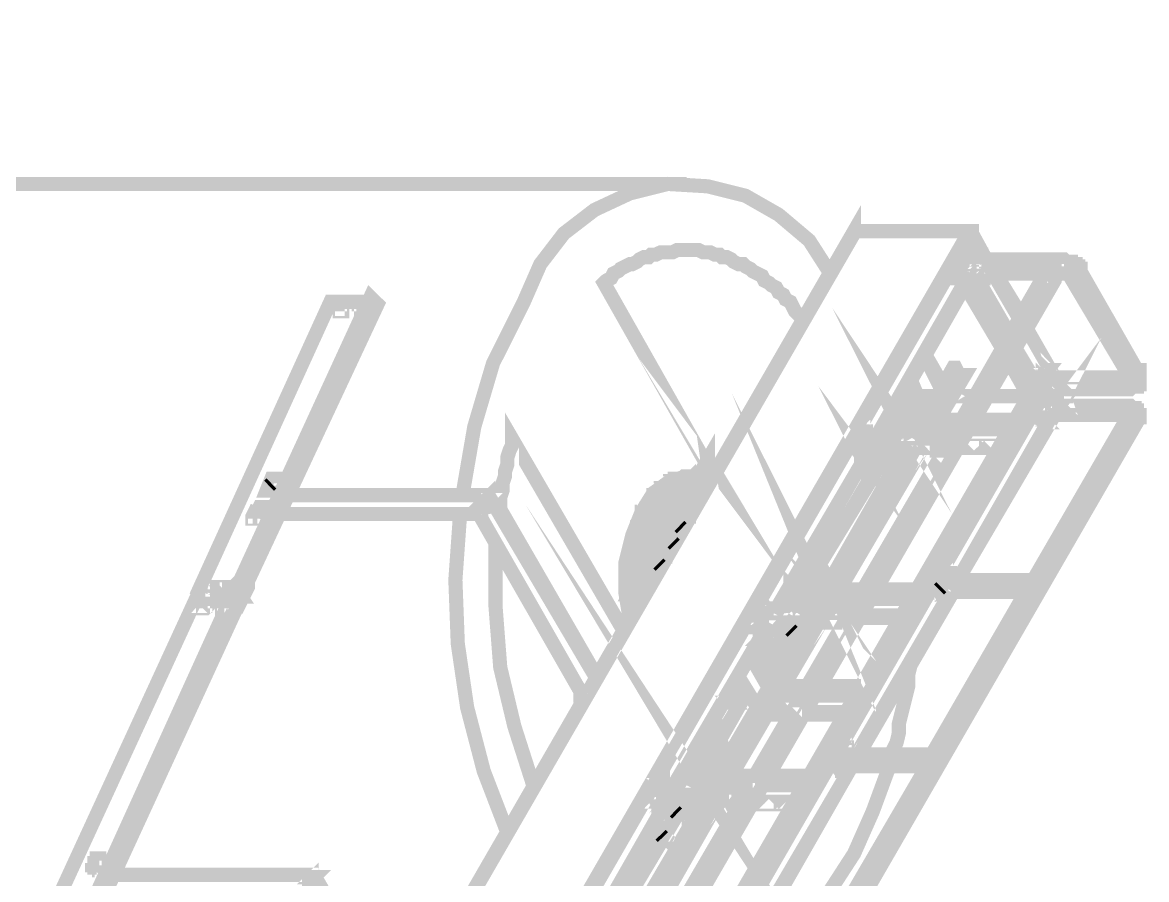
# Model space of a CAD drawing. Extents: x 0.1 to 11.6, y 0.3 to 16.2.
# Drawn here: x 5.367 to 6.162, y 5.617 to 6.222 of the extents above; entities that cross this region are included whole.
import ezdxf

# ---------------------------------------------------------------- set-up
doc = ezdxf.new("R2010")
doc.units = 0
doc.header["$MEASUREMENT"] = 0

msp = doc.modelspace()

# ---------------------------------------------------------------- linework, layer by layer
at = {"color": 0, "const_width": 0.01}
for points in [[(5.98665, 5.92833), (5.98665, 5.93164), (5.99001, 5.93832), (5.99501, 5.92833), (5.98335, 5.94997)], [(5.83664, 6.10835), (5.31668, 6.10835)], [(5.93832, 6.04497), (5.92333, 6.06836), (5.90169, 6.08664), (5.87831, 6.09999), (5.85167, 6.10667), (5.82335, 6.10835), (5.79665, 6.10167), (5.77165, 6.09), (5.75, 6.07335), (5.73335, 6.05165), (5.72168, 6.02501), (5.69997, 5.98167), (5.68668, 5.93668), (5.67833, 5.88835)], [(5.10167, 4.42503), (5.10167, 4.42665), (5.10167, 4.42503), (5.09332, 4.42503), (5.095, 4.42503), (5.10167, 4.42503), (5.10335, 4.42503), (5.10335, 4.42665), (5.095, 4.43832), (5.09332, 4.43832), (5.09332, 4.44), (5.01167, 4.44), (5.95503, 6.07497), (5.95503, 6.07335), (5.01167, 4.44)], [(5.95503, 6.07497), (6.03668, 6.07497), (6.03836, 6.07497), (6.03836, 6.07335), (6.04833, 6.05501)], [(6.03668, 6.07497), (6.03836, 6.07497)], [(6.04833, 6.05501), (6.03836, 6.07335)], [(5.91835, 6.01335), (5.91499, 6.01665), (5.91336, 6.01833), (5.91168, 6.02165), (5.91, 6.02501), (5.90668, 6.02669), (5.905, 6.03), (5.90169, 6.03168), (5.90001, 6.035), (5.89665, 6.03668), (5.89501, 6.03836), (5.89165, 6.03999), (5.88997, 6.04335), (5.88667, 6.04497), (5.88336, 6.04665), (5.88167, 6.04833), (5.87831, 6.05003), (5.87668, 6.05165), (5.87332, 6.05165), (5.87001, 6.05333), (5.86833, 6.05501), (5.86501, 6.05664), (5.86165, 6.05664), (5.86003, 6.05832), (5.85667, 6.05832), (5.85335, 6.06), (5.85167, 6.06), (5.84831, 6.06), (5.845, 6.06168), (5.84332, 6.06168), (5.84, 6.06168), (5.83832, 6.06168), (5.83501, 6.06168), (5.83165, 6.06168), (5.83003, 6.06168), (5.82667, 6.06), (5.82335, 6.06), (5.81999, 6.06), (5.81836, 6.06), (5.815, 6.05832), (5.81168, 6.05832), (5.81, 6.05664), (5.80664, 6.05664), (5.80333, 6.05501), (5.80165, 6.05333), (5.79833, 6.05165), (5.79665, 6.05165), (5.79335, 6.05003), (5.78999, 6.04833), (5.78836, 6.04665), (5.785, 6.04497), (5.78331, 6.04167), (5.78, 6.03999), (5.77832, 6.03836), (5.84999, 5.91168)], [(6.03331, 6.05832), (6.03168, 6.05664), (6.03331, 6.05664), (6.02832, 6.04833)], [(6.02669, 6.04833), (6.03168, 6.05664)], [(6.03668, 6.05165), (6.035, 6.05664), (6.035, 6.05832), (6.03331, 6.05832), (6.03331, 6.05664)], [(6.03836, 6.05333), (6.04167, 6.06)], [(6.03999, 6.05333), (6.04335, 6.06), (6.04497, 6.06), (6.04665, 6.05501)], [(6.04335, 6.05664), (6.04335, 6.05832)], [(6.04335, 6.05832), (6.04497, 6.05832)], [(6.04497, 6.05832), (6.04335, 6.05832)], [(6.04497, 6.05664), (6.04335, 6.05664)], [(5.17503, 4.44499), (6.09668, 6.03999), (6.09668, 6.04167), (6.09831, 6.04335), (6.09831, 6.04497), (6.09831, 6.04665), (6.09668, 6.04833), (6.09668, 6.05003), (6.095, 6.05003), (6.095, 6.05165), (6.09332, 6.05165), (6.09169, 6.05165), (6.09, 6.05165), (6.03331, 6.05165), (6.03168, 6.05165), (6.03168, 6.05003), (6.03168, 6.04833), (6.03168, 6.04665), (6.03168, 6.04497), (6.03331, 6.04497), (6.09, 6.04497)], [(6.03, 6.04833), (6.02832, 6.04665), (6.03, 6.04665)], [(6.03331, 6.04167), (6.03331, 6.04335), (6.03168, 6.04167), (6.03331, 6.04167), (6.03168, 6.04167), (6.03168, 6.04335)], [(6.02832, 6.04665), (6.02832, 6.04833), (6.03, 6.04833), (6.03, 6.05003), (6.03, 6.04833), (6.03, 6.04665), (6.02832, 6.04665), (6.02832, 6.04833)], [(6.03, 6.04833), (6.03168, 6.04833)], [(6.035, 6.05501), (6.03331, 6.05501)], [(6.03331, 6.05333), (6.035, 6.05333)], [(6.03836, 6.05165), (6.03836, 6.05333), (6.03999, 6.05333), (6.03999, 6.05165)], [(6.04167, 6.05165), (6.04167, 6.05333), (6.03999, 6.05333), (6.03999, 6.05165), (6.03999, 6.05333), (6.04167, 6.05333)], [(6.15001, 5.97168), (6.14833, 5.97168), (6.09169, 5.97168), (6.09169, 5.97), (6.09, 5.97), (6.09, 5.96832), (6.09, 5.96669), (6.09, 5.965), (6.09169, 5.965), (6.09169, 5.96332), (6.14833, 5.96332), (6.15001, 5.96332), (6.15169, 5.965), (6.15332, 5.965), (6.155, 5.965), (6.155, 5.96669), (6.15668, 5.96669), (6.15668, 5.96832), (6.15668, 5.97), (6.15668, 5.97168), (6.15668, 5.97331), (6.15668, 5.97499), (6.155, 5.97667), (6.11501, 6.04665), (6.11501, 6.04833), (6.11333, 6.04833), (6.11333, 6.05003), (6.11165, 6.05003), (6.11165, 6.05165), (6.11003, 6.05165), (6.10835, 6.05165), (6.10835, 6.05333), (6.10667, 6.05333), (6.10499, 6.05333), (6.10335, 6.05501), (6.10167, 6.05501), (6.04497, 6.05501), (6.04335, 6.05501), (6.04335, 6.05333), (6.04335, 6.05165)], [(6.03668, 6.04497), (5.97, 5.92833)], [(5.97168, 5.92833), (6.03836, 6.04497)], [(6.09, 6.04497), (6.02333, 5.92833)], [(6.03, 6.03999), (6.02669, 6.04665)], [(6.02832, 6.04665), (6.03168, 6.03999), (6.03331, 6.03999), (6.035, 6.04497)], [(6.03168, 6.04167), (6.03168, 6.04335)], [(6.03331, 6.04167), (6.03168, 6.04167)], [(6.06332, 5.99832), (6.03668, 6.04335)], [(6.03836, 6.04497), (6.03999, 6.04497)], [(6.065, 6.00168), (6.03999, 6.04497)], [(6.04167, 6.04497), (6.04335, 6.04167)], [(6.04335, 6.04497), (6.04497, 6.04167), (6.04665, 6.04167), (6.04665, 6.04497)], [(6.04665, 6.04497), (6.04665, 6.04335), (6.04497, 6.04335), (6.04497, 6.04497)], [(6.04665, 6.04497), (6.04497, 6.04497), (6.04497, 6.04335)], [(6.04497, 6.04335), (6.04497, 6.04497)], [(6.07167, 6.01335), (6.05333, 6.04497)], [(6.07335, 6.01497), (6.05501, 6.04497)], [(6.09831, 6.04665), (6.10167, 6.04665), (6.10335, 6.04665), (6.10499, 6.04665), (6.10499, 6.04497), (6.10667, 6.04497), (6.10835, 6.04335), (6.10835, 6.04167), (6.15001, 5.97168)], [(5.51833, 5.82167), (5.61333, 6.02832), (5.61833, 6.02333), (5.52165, 5.81668)], [(6.06, 5.99164), (6.03331, 6.03668)], [(5.49001, 5.81668), (5.58501, 6.02501), (5.61165, 6.02501)], [(5.61333, 6.02832), (5.51833, 5.82167)], [(5.59169, 6.01833), (5.59169, 6.02001), (5.59332, 6.02001)], [(5.59332, 6.02001), (5.595, 6.02001)], [(5.60499, 6.01833), (5.60499, 6.02001), (5.60667, 6.02001)], [(5.98665, 5.935), (5.98503, 5.94168), (5.98167, 5.94835), (5.98833, 5.93832), (5.99001, 5.93832)], [(6.08832, 5.96001), (6.06836, 5.99333)], [(6.06332, 5.98503), (6.07835, 5.95833), (6.04833, 5.95833), (6.07835, 5.95833), (6.08664, 5.95833), (5.15169, 4.34), (5.14333, 4.34), (6.07835, 5.95833)], [(6.01833, 5.965), (6.00499, 5.98833)], [(6.01665, 5.96332), (6.00499, 5.98665)], [(6.08832, 5.95833), (6.09169, 5.95833), (6.08832, 5.95833), (6.08832, 5.96001), (6.08664, 5.95833), (6.06836, 5.99001)], [(5.80333, 5.81168), (5.79833, 5.81836), (5.80664, 5.81836), (5.79833, 5.81836), (5.85167, 5.91168), (5.85167, 5.91336), (5.79665, 5.81836), (5.79833, 5.81836), (5.79665, 5.81836), (5.85167, 5.91336), (5.85167, 5.91168), (5.85335, 5.90001), (5.85167, 5.91168), (5.85667, 5.905), (5.85167, 5.91336)], [(6.00331, 5.92833), (6.02832, 5.97331), (6.02832, 5.97499), (6.02669, 5.97835), (6.02501, 5.97835), (5.99669, 5.92833), (6.02501, 5.97835)], [(5.99832, 5.92833), (6.02669, 5.97835)], [(6.02501, 5.97835), (6.02669, 5.97835)], [(6.09169, 5.97667), (6.09, 5.97667), (6.09169, 5.97667), (6.08664, 5.97)], [(6.08664, 5.97), (6.09, 5.97667)], [(6.095, 5.97168), (6.09169, 5.97667)], [(6.00667, 5.94667), (5.99333, 5.97)], [(6, 5.95833), (6.01497, 5.95833), (6, 5.95833), (5.99501, 5.97)], [(6.00168, 5.92833), (6.02832, 5.97499)], [(6.00667, 5.92833), (6.03331, 5.97331), (6.02832, 5.97331)], [(6.00667, 5.92833), (6.03331, 5.97331)], [(6.00667, 5.92833), (6.03331, 5.97331)], [(6.03331, 5.97331), (6.035, 5.97331)], [(6.08664, 5.96832), (6.09332, 5.95833), (6.09668, 5.96332)], [(6.08664, 5.96832), (6.09169, 5.95833)], [(6.08832, 5.96832), (6.08832, 5.97)], [(6.08832, 5.97), (6.09, 5.97)], [(6.09, 5.96832), (6.08832, 5.96832)], [(6.09169, 5.97331), (6.09169, 5.97499)], [(6.09332, 5.97331), (6.09169, 5.97331)], [(5.01335, 4.44), (5.09332, 4.44), (5.095, 4.43832), (5.10167, 4.42665), (5.10167, 4.42503), (5.03999, 4.42503), (5.08832, 4.33832), (5.15169, 4.33832), (5.15332, 4.33832), (5.16, 4.32497), (5.15831, 4.32497), (5.07835, 4.32497), (5.08003, 4.32335), (5.16, 4.32335), (5.16, 4.32497), (5.16168, 4.32497), (5.16, 4.32497), (5.15332, 4.33832), (6.08832, 5.95833), (6.08832, 5.96001), (6.08832, 5.95833)], [(5.95503, 5.92333), (5.96001, 5.91667), (5.95665, 5.92333)], [(6.00331, 5.94), (5.99001, 5.96164)], [(6.00331, 5.94), (5.99001, 5.96164)], [(6.09332, 5.96164), (6.09169, 5.96332), (6.09332, 5.96332)], [(6.09332, 5.96164), (6.09332, 5.96001)], [(5.92503, 5.83501), (5.92165, 5.84332), (5.93332, 5.81999)], [(5.99832, 5.93164), (5.98503, 5.95335)], [(6.08501, 5.94667), (6.09, 5.95665)], [(6.095, 5.95167), (6.09332, 5.95665), (6.09169, 5.95665), (6.08664, 5.94667), (6.08664, 5.94499), (6.09, 5.94), (6.09, 5.93832), (6.09, 5.94), (6.09169, 5.94), (6.09332, 5.94499)], [(6.09169, 5.95335), (6.09169, 5.95503)], [(6.09169, 5.95335), (6.09169, 5.95503)], [(6.09169, 5.95335), (6.09332, 5.95335)], [(5.23335, 4.34332), (6.155, 5.94), (6.155, 5.94168), (6.155, 5.94336), (6.15668, 5.94336), (6.15668, 5.94499), (6.155, 5.94499), (6.155, 5.94667), (6.155, 5.94835), (6.15332, 5.94835), (6.15332, 5.94997), (6.15169, 5.94997), (6.15001, 5.95167), (6.14833, 5.95167), (6.09169, 5.95167), (6.08832, 5.94997), (6.08832, 5.94667), (6.09169, 5.94499), (6.14833, 5.94499), (6.14833, 5.94336), (6.14833, 5.94499), (6.15001, 5.94499), (6.15169, 5.94499), (6.15169, 5.94336), (6.15332, 5.94336), (6.15332, 5.94168), (6.155, 5.94168), (6.155, 5.94), (6.155, 5.94168), (6.15332, 5.94168), (6.15332, 5.94336), (6.15169, 5.94336), (6.15169, 5.94499), (6.15001, 5.94499), (6.14833, 5.94499), (6.14833, 5.94336), (6.08165, 5.82835), (6.02001, 5.82835), (6.01833, 5.82835), (6.01833, 5.82667), (6.01833, 5.82497), (6.01833, 5.82335), (6.01833, 5.82167), (6.01833, 5.81999), (6.02001, 5.81999), (6.07667, 5.81999)], [(5.99669, 5.93001), (5.98335, 5.95167)], [(6.02832, 5.82835), (6.09668, 5.94499)], [(6.02832, 5.82835), (6.095, 5.94499)], [(6.08664, 5.94499), (6.08501, 5.94499), (6.08501, 5.94667), (6.08664, 5.94667)], [(6.08832, 5.94), (6.08501, 5.94499)], [(6.08832, 5.94667), (6.08664, 5.94667), (6.08664, 5.94835)], [(6.08664, 5.94667), (6.08664, 5.94499), (6.08832, 5.94499)], [(5.70503, 5.87668), (5.70503, 5.87831), (5.70503, 5.88336), (5.70503, 5.88667), (5.70665, 5.89165), (5.70665, 5.89665), (5.70833, 5.90169), (5.70833, 5.905), (5.71001, 5.91), (5.71001, 5.91499), (5.71164, 5.91997), (5.71332, 5.92333), (5.71332, 5.92833), (5.79167, 5.79335)], [(5.98167, 5.92833), (5.98833, 5.93832)], [(5.98335, 5.92833), (5.98833, 5.93832)], [(5.98503, 5.93164), (5.98833, 5.93832)], [(6.02832, 5.93668), (6.01167, 5.93668)], [(6.03, 5.94168), (6.01497, 5.94168)], [(6.06668, 5.93668), (6.065, 5.93668), (6.03668, 5.93668)], [(6.065, 5.93668), (6.06836, 5.94168), (6.03999, 5.94168)], [(6.06836, 5.94168), (6.06999, 5.94168)], [(6.09, 5.94), (6.08832, 5.94), (6.09, 5.93832)], [(6.09169, 5.94168), (6.09, 5.94168), (6.09, 5.94336)], [(6.09, 5.94168), (6.09169, 5.94168)], [(6.09, 5.94168), (6.09169, 5.94168)], [(6.09, 5.94), (6.09169, 5.94)], [(6.01833, 5.92165), (5.96164, 5.92165), (5.96001, 5.92165), (5.96001, 5.92333), (5.96001, 5.92503), (5.96001, 5.92665), (5.96001, 5.92833), (5.96164, 5.92833), (6.02333, 5.92833), (6.02333, 5.92665), (6.02165, 5.92665), (6.02165, 5.92503), (5.95167, 5.80501), (5.88997, 5.80501), (5.88835, 5.80501), (5.88835, 5.80333), (5.88835, 5.80165), (5.88835, 5.80003), (5.88835, 5.79833), (5.88997, 5.79833), (5.94667, 5.79833)], [(5.96332, 5.93332), (5.96164, 5.93332), (5.95665, 5.92503), (5.95503, 5.92503), (5.96164, 5.93332)], [(5.96669, 5.92833), (5.96332, 5.93332), (5.96164, 5.93332)], [(5.96164, 5.93001), (5.96164, 5.93164)], [(5.96332, 5.93164), (5.96164, 5.93164)], [(5.96164, 5.93164), (5.96164, 5.93001)], [(5.96164, 5.93001), (5.96332, 5.93001)], [(5.98503, 5.92833), (5.98503, 5.93164), (5.98665, 5.93164)], [(6.00999, 5.92833), (6.00836, 5.93164)], [(6.00999, 5.92833), (6.00836, 5.93164)], [(6.00836, 5.92833), (6.00836, 5.93001)], [(6.02669, 5.935), (6.00999, 5.935)], [(6.065, 5.935), (6.035, 5.935)], [(5.96669, 5.92165), (5.89833, 5.80501)], [(5.90001, 5.80501), (5.96669, 5.92165)], [(5.99333, 5.92165), (5.92503, 5.80501), (5.99164, 5.92165)], [(5.92665, 5.80501), (5.99333, 5.92165)], [(5.93001, 5.80501), (5.99669, 5.92165)], [(5.93164, 5.80501), (5.99832, 5.92165)], [(5.935, 5.80501), (6.00168, 5.92165)], [(5.95665, 5.92503), (5.95665, 5.92333), (5.95503, 5.92333), (5.95503, 5.92503)], [(5.95833, 5.92333), (5.95665, 5.92333), (5.95665, 5.92503), (5.95833, 5.92503), (5.95833, 5.92333), (5.95665, 5.92333), (5.95665, 5.92503)], [(5.95833, 5.92333), (5.95665, 5.92333)], [(5.95833, 5.92333), (5.95833, 5.92503)], [(5.96001, 5.91835), (5.96164, 5.91997), (5.96164, 5.91835), (5.96164, 5.91997)], [(5.965, 5.92165), (5.96164, 5.91667), (5.96001, 5.91667), (5.96164, 5.91667)], [(6.01497, 5.92165), (6.01497, 5.91997)], [(6.05832, 5.92333), (6.05501, 5.92333), (6.05501, 5.92165), (6.05165, 5.92165), (6.05003, 5.92333), (6.04335, 5.92333), (6.04335, 5.92165), (6.03999, 5.92165), (6.03836, 5.92333), (6.03, 5.92333), (6.03168, 5.92165), (6.02832, 5.92165)], [(6.03168, 5.92165), (6.03168, 5.92333)], [(6.04335, 5.92165), (6.04497, 5.92165), (6.04335, 5.92333)], [(6.05501, 5.92165), (6.05664, 5.92165), (6.05501, 5.92333)], [(5.85167, 5.91336), (5.85335, 5.91336)], [(5.85167, 5.91336), (5.85335, 5.91336)], [(5.93001, 5.83832), (5.97667, 5.91499)], [(5.93001, 5.83832), (5.97499, 5.91499)], [(5.96001, 5.91835), (5.96001, 5.91667), (5.96164, 5.91667), (5.96164, 5.91835)], [(5.96001, 5.91667), (5.96164, 5.91667)], [(5.965, 5.89833), (5.965, 5.90001), (5.96332, 5.905), (5.96332, 5.91), (5.96164, 5.91336)], [(5.99001, 5.91667), (5.96332, 5.91667)], [(5.99001, 5.91499), (5.96332, 5.91499)], [(5.98503, 5.91499), (5.98503, 5.91), (5.98665, 5.91)], [(5.98665, 5.91168), (5.98665, 5.91499)], [(5.98503, 5.91), (5.98665, 5.91)], [(5.53999, 5.89165), (5.54335, 5.90001), (5.54497, 5.90001)], [(5.54167, 5.89665), (5.54335, 5.89665)], [(5.54335, 5.89665), (5.54167, 5.89501)], [(5.54335, 5.90001), (5.54497, 5.90001)], [(5.54497, 5.89833), (5.54335, 5.89833)], [(5.54335, 5.89665), (5.54497, 5.89665)], [(5.83664, 5.90169), (5.82497, 5.89833), (5.81332, 5.88997), (5.80501, 5.87668), (5.79833, 5.86003), (5.79335, 5.84), (5.79335, 5.81999), (5.79665, 5.80003)], [(5.79665, 5.80165), (5.79665, 5.80333), (5.79665, 5.80501), (5.79665, 5.80664), (5.79665, 5.80832), (5.79665, 5.81), (5.79665, 5.81168), (5.79497, 5.81332), (5.79497, 5.81668), (5.79497, 5.81836), (5.79497, 5.81999), (5.79497, 5.82167), (5.79497, 5.82335), (5.79497, 5.82667), (5.79497, 5.82835), (5.79497, 5.83003), (5.79497, 5.83165), (5.79497, 5.83501), (5.79497, 5.83664), (5.79497, 5.83832), (5.79497, 5.84), (5.79665, 5.84169), (5.79665, 5.845), (5.79665, 5.84668), (5.79665, 5.84831), (5.79665, 5.84999), (5.79665, 5.85167), (5.79833, 5.85335), (5.79833, 5.85667), (5.79833, 5.85835), (5.80003, 5.86003), (5.80003, 5.86165), (5.80003, 5.86333), (5.80165, 5.86501), (5.80165, 5.86664), (5.80165, 5.86833), (5.80333, 5.87001), (5.80333, 5.87169), (5.80501, 5.87332), (5.80501, 5.875), (5.80501, 5.87668), (5.80664, 5.87668), (5.80664, 5.87831), (5.80832, 5.87999), (5.80832, 5.88167), (5.81, 5.88336), (5.81168, 5.88499), (5.81332, 5.88667), (5.81332, 5.88835), (5.815, 5.88835), (5.815, 5.88997), (5.81668, 5.89165), (5.81836, 5.89165), (5.81836, 5.89333), (5.81999, 5.89333), (5.82167, 5.89501), (5.82335, 5.89665), (5.82497, 5.89665), (5.82497, 5.89833), (5.82667, 5.89833), (5.82835, 5.89833), (5.82835, 5.90001), (5.83003, 5.90001), (5.83165, 5.90001), (5.83333, 5.90001), (5.83501, 5.90169), (5.83664, 5.90169), (5.83832, 5.90169), (5.84, 5.90169), (5.84169, 5.90169), (5.84169, 5.90001), (5.84332, 5.90001)], [(5.83832, 5.90169), (5.83664, 5.90169)], [(5.83664, 5.89665), (5.83832, 5.89665)], [(5.85335, 5.90001), (5.845, 5.88667)], [(5.53999, 5.89165), (5.54167, 5.89165)], [(5.54167, 5.89165), (5.53999, 5.89165)], [(5.54335, 5.89501), (5.54167, 5.89501)], [(5.77333, 5.75836), (5.69667, 5.88835), (5.55501, 5.88835)], [(5.83832, 5.89333), (5.82497, 5.88997), (5.815, 5.87999), (5.80664, 5.86501), (5.80165, 5.845), (5.80003, 5.82335)], [(5.84, 5.89333), (5.83003, 5.89165), (5.81999, 5.88499), (5.81168, 5.87332), (5.80501, 5.86003), (5.80165, 5.84332), (5.80165, 5.82497)], [(5.83832, 5.88835), (5.83664, 5.88835), (5.83501, 5.88835), (5.83333, 5.88835), (5.83165, 5.88667), (5.83003, 5.88667), (5.82835, 5.88667), (5.82835, 5.88499), (5.82667, 5.88499), (5.82667, 5.88336), (5.82497, 5.88336), (5.82335, 5.88336), (5.82335, 5.88167), (5.82167, 5.88167), (5.82167, 5.87999), (5.81999, 5.87831), (5.81836, 5.87668), (5.81668, 5.875), (5.81668, 5.87332), (5.815, 5.87332), (5.815, 5.87169), (5.81332, 5.87001), (5.81332, 5.86833), (5.81168, 5.86664), (5.81168, 5.86501), (5.81, 5.86333), (5.81, 5.86165), (5.80832, 5.86003), (5.80832, 5.85835), (5.80832, 5.85667), (5.80664, 5.85499), (5.80664, 5.85335), (5.80664, 5.85167), (5.80664, 5.84999), (5.80501, 5.84831), (5.80501, 5.84668), (5.80501, 5.845), (5.80501, 5.84332), (5.80501, 5.84169), (5.80501, 5.83832), (5.80333, 5.83664), (5.80333, 5.83501), (5.80333, 5.83333), (5.80333, 5.83165), (5.80333, 5.83003)], [(5.83664, 5.88835), (5.82335, 5.87831), (5.81168, 5.86501), (5.80664, 5.84999), (5.80501, 5.83165)], [(5.83003, 5.88835), (5.83003, 5.88997)], [(5.83003, 5.88835), (5.83165, 5.88835)], [(5.84, 5.89333), (5.83832, 5.89333)], [(5.83664, 5.88667), (5.83501, 5.88667), (5.83333, 5.88499), (5.83165, 5.88499), (5.83003, 5.88336), (5.82835, 5.88167), (5.82667, 5.87999), (5.82497, 5.87831), (5.82335, 5.87668), (5.82167, 5.87668), (5.82167, 5.875), (5.81999, 5.87332), (5.81999, 5.87169), (5.81836, 5.87001), (5.81836, 5.86833), (5.81668, 5.86664), (5.81668, 5.86501), (5.815, 5.86501), (5.815, 5.86333), (5.815, 5.86165), (5.81332, 5.86003), (5.81332, 5.85835), (5.81332, 5.85667), (5.81168, 5.85499), (5.81168, 5.85335), (5.81168, 5.85167), (5.81168, 5.84999), (5.81, 5.84831), (5.81, 5.84668), (5.81, 5.845), (5.81, 5.84332), (5.81, 5.84169), (5.81, 5.84)], [(5.83501, 5.88336), (5.83333, 5.88167), (5.83165, 5.88167), (5.83165, 5.87999), (5.83003, 5.87999), (5.82835, 5.87831), (5.82667, 5.87668), (5.82497, 5.87668), (5.82497, 5.875), (5.82335, 5.87332), (5.82167, 5.87169), (5.82167, 5.87001), (5.81999, 5.87001), (5.81999, 5.86833), (5.81836, 5.86664), (5.81836, 5.86501), (5.81836, 5.86333), (5.81668, 5.86333), (5.81668, 5.86165), (5.81668, 5.86003), (5.815, 5.85835), (5.815, 5.85667), (5.815, 5.85499), (5.81332, 5.85335), (5.81332, 5.85167), (5.81332, 5.84999), (5.81332, 5.84831), (5.81168, 5.84668), (5.81168, 5.845), (5.81168, 5.84332)], [(5.83333, 5.88167), (5.82335, 5.87169), (5.81668, 5.86003), (5.81332, 5.84668)], [(5.81668, 5.88667), (5.81836, 5.88667)], [(5.84668, 5.88667), (5.83832, 5.88667), (5.83832, 5.88499), (5.845, 5.88499)], [(5.83832, 5.88499), (5.84169, 5.88167)], [(5.84169, 5.88167), (5.84169, 5.87999)], [(5.53331, 5.87999), (5.53, 5.87332), (5.53, 5.87169), (5.53168, 5.87169), (5.53168, 5.87332), (5.53331, 5.87332), (5.53168, 5.87332)], [(5.53, 5.87332), (5.53168, 5.87332), (5.53168, 5.87169)], [(5.53168, 5.87332), (5.535, 5.87999), (5.53668, 5.87999)], [(5.53331, 5.875), (5.53168, 5.875)], [(5.53331, 5.87332), (5.53168, 5.87332)], [(5.535, 5.87999), (5.53331, 5.87999), (5.535, 5.87999), (5.53668, 5.87999), (5.53331, 5.87332)], [(5.535, 5.87831), (5.53331, 5.87831)], [(5.53331, 5.87668), (5.535, 5.87668), (5.53331, 5.87668), (5.53331, 5.875)], [(5.54833, 5.875), (5.69, 5.875), (5.76335, 5.74669)], [(5.67665, 5.875), (5.67333, 5.82835), (5.67503, 5.78331), (5.68164, 5.73833), (5.69336, 5.69336), (5.71001, 5.65001)], [(5.70503, 5.87831), (5.77333, 5.75999)], [(5.845, 5.68668), (5.84831, 5.68164), (5.83832, 5.69835)], [(5.81668, 5.85335), (5.81836, 5.85499), (5.81836, 5.85667), (5.81836, 5.85835), (5.81999, 5.86003), (5.81999, 5.86165), (5.81999, 5.86333), (5.82167, 5.86501), (5.82335, 5.86664), (5.82335, 5.86833), (5.82335, 5.87001), (5.82497, 5.87001), (5.82497, 5.87169), (5.82667, 5.87332), (5.82667, 5.875), (5.82835, 5.875), (5.82835, 5.87668), (5.83003, 5.87668), (5.83003, 5.87831), (5.83165, 5.87831)], [(5.84169, 5.87999), (5.83664, 5.87169)], [(5.83664, 5.875), (5.83832, 5.875)], [(5.83832, 5.87169), (5.83003, 5.87169), (5.82835, 5.87001), (5.83664, 5.87001)], [(5.82667, 5.86501), (5.82835, 5.86501)], [(5.82835, 5.87001), (5.83165, 5.86664)], [(5.83333, 5.86501), (5.83003, 5.86003)], [(5.83165, 5.86664), (5.83333, 5.86501)], [(5.80165, 5.86165), (5.80333, 5.86165)], [(5.83165, 5.86003), (5.82335, 5.86003), (5.83003, 5.86003)], [(5.82335, 5.86003), (5.82497, 5.85499)], [(5.70167, 5.85335), (5.70167, 5.81), (5.70503, 5.76665), (5.715, 5.72499), (5.72835, 5.68332)], [(5.82667, 5.85499), (5.82167, 5.845)], [(5.82667, 5.85499), (5.82835, 5.85335)], [(5.80333, 5.84332), (5.80501, 5.84332)], [(5.82167, 5.845), (5.81332, 5.845), (5.81332, 5.84332), (5.82167, 5.84332)], [(5.81332, 5.84332), (5.81668, 5.84)], [(5.81999, 5.84668), (5.82167, 5.84668)], [(5.90831, 5.80501), (5.92503, 5.83501), (5.92833, 5.82835), (5.93332, 5.81999), (5.92833, 5.82835), (5.91499, 5.80501)], [(5.94336, 5.80501), (5.94, 5.81168), (5.94336, 5.80501), (5.93832, 5.81), (5.94168, 5.80501)], [(5.91997, 5.84169), (5.92503, 5.83501)], [(5.92503, 5.84831), (5.93832, 5.82667)], [(5.51833, 5.80664), (5.52669, 5.82335), (5.52669, 5.82497), (5.51665, 5.80664), (5.51833, 5.80664), (5.51665, 5.80664)], [(5.81836, 5.83832), (5.80664, 5.81836)], [(5.81668, 5.84), (5.81836, 5.83832)], [(5.92165, 5.84), (5.91997, 5.84)], [(6.01335, 5.82335), (6.01833, 5.83333)], [(6.02001, 5.83333), (6.01833, 5.83333), (6.02001, 5.83333), (6.01497, 5.82335)], [(6.02333, 5.82835), (6.02165, 5.83333), (6.02001, 5.83333)], [(5.79665, 5.82667), (5.79833, 5.82667)], [(5.91, 5.82167), (5.91, 5.82335), (5.91168, 5.82167), (5.91336, 5.82167), (5.91336, 5.81999), (5.91168, 5.81999), (5.91168, 5.81836), (5.91, 5.81836), (5.90831, 5.81668), (5.90668, 5.81836)], [(6.08165, 5.82835), (6.08165, 5.82667), (6.08003, 5.82497), (6.07835, 5.82335), (6.00999, 5.70503), (5.94835, 5.70503), (5.94835, 5.70335), (5.94667, 5.70335), (5.94667, 5.70167), (5.94667, 5.69997), (5.94667, 5.69835), (5.94667, 5.69667), (5.94835, 5.69667), (6.00499, 5.69667)], [(6.02165, 5.83003), (6.02001, 5.83003), (6.02001, 5.83165)], [(6.02001, 5.83003), (6.02165, 5.83003)], [(6.02001, 5.82835), (6.02165, 5.82835)], [(5.51833, 5.81999), (5.51665, 5.81999), (5.38336, 5.52669)], [(5.50168, 5.81999), (5.50168, 5.82167), (5.50331, 5.82167)], [(5.50331, 5.82335), (5.50499, 5.82335)], [(5.50331, 5.82335), (5.50499, 5.82335)], [(5.51335, 5.81999), (5.51335, 5.82167), (5.51497, 5.82167)], [(5.79665, 5.81836), (5.79833, 5.81836)], [(5.79665, 5.81836), (5.79833, 5.81836)], [(5.91336, 5.82167), (5.91168, 5.82167), (5.91, 5.82167), (5.90831, 5.81999)], [(5.92503, 5.82335), (5.93001, 5.81332)], [(5.92503, 5.82167), (5.93001, 5.81168)], [(5.96164, 5.82167), (5.94499, 5.82167)], [(5.95665, 5.70503), (6.02333, 5.81999)], [(5.95833, 5.70503), (6.02501, 5.81999)], [(5.99669, 5.81668), (5.99832, 5.82167), (5.97, 5.82167)], [(5.99832, 5.82167), (6, 5.82167)], [(6.01665, 5.815), (6.01335, 5.82167)], [(6.01665, 5.82335), (6.01497, 5.82167)], [(6.01497, 5.82335), (6.01665, 5.82335)], [(6.01497, 5.82167), (6.01833, 5.815), (6.02001, 5.815), (6.02165, 5.81999)], [(6.01665, 5.82167), (6.01497, 5.82167)], [(6.01665, 5.82335), (6.01833, 5.82335)], [(6.02001, 5.81836), (6.01833, 5.81836)], [(6.01833, 5.81836), (6.01833, 5.81668), (6.02001, 5.81668)], [(6.01833, 5.81668), (6.01833, 5.81836)], [(5.35499, 5.52165), (5.49001, 5.815), (5.51497, 5.815)], [(5.49001, 5.815), (5.49001, 5.81668)], [(5.49669, 5.80832), (5.49669, 5.81), (5.49832, 5.81)], [(5.50836, 5.80832), (5.50836, 5.81), (5.50999, 5.81)], [(5.80003, 5.81332), (5.80003, 5.81168), (5.80165, 5.81), (5.80165, 5.80832)], [(5.89165, 5.81), (5.88997, 5.81), (5.88499, 5.80165)], [(5.88499, 5.80165), (5.88997, 5.81)], [(5.89501, 5.80501), (5.89165, 5.81), (5.88997, 5.81)], [(5.92165, 5.81668), (5.92665, 5.80832)], [(5.92165, 5.815), (5.92665, 5.80664)], [(5.92165, 5.815), (5.92665, 5.80664)], [(5.95833, 5.815), (5.94168, 5.815)], [(5.95833, 5.81668), (5.94336, 5.81668)], [(5.99501, 5.815), (5.96669, 5.815)], [(5.99669, 5.81668), (5.96832, 5.81668)], [(5.99669, 5.81668), (5.99832, 5.81668)], [(5.95167, 5.80501), (5.95167, 5.80333), (5.94997, 5.80333), (5.94997, 5.80165), (5.87999, 5.68164), (5.81836, 5.68164), (5.81836, 5.68001), (5.81668, 5.68001), (5.81668, 5.67833), (5.81668, 5.67665), (5.81668, 5.67503), (5.81836, 5.67333), (5.87668, 5.67333)], [(5.88997, 5.79497), (5.88835, 5.79497), (5.88997, 5.79665), (5.88997, 5.79497), (5.88997, 5.79665)], [(5.88499, 5.80003), (5.88667, 5.80003), (5.88667, 5.80165), (5.88667, 5.80003)], [(5.88667, 5.80165), (5.88835, 5.80165), (5.88835, 5.80003), (5.88667, 5.80003), (5.88667, 5.79833), (5.88667, 5.80003), (5.88499, 5.80003), (5.88667, 5.80003)], [(5.88997, 5.80664), (5.88997, 5.80832), (5.89165, 5.80832), (5.89165, 5.80664), (5.88997, 5.80664), (5.88997, 5.80832)], [(5.89165, 5.80832), (5.88997, 5.80832)], [(5.88997, 5.80832), (5.88997, 5.80664), (5.89165, 5.80664)], [(5.90332, 5.80501), (5.90332, 5.80664)], [(5.91667, 5.80501), (5.91835, 5.80664), (5.91667, 5.80664)], [(5.91835, 5.80501), (5.91835, 5.80664), (5.91667, 5.80664), (5.91667, 5.80832), (5.91835, 5.80832), (5.91997, 5.80501)], [(5.91667, 5.80664), (5.91667, 5.80501)], [(5.91667, 5.80664), (5.91835, 5.80664)], [(5.91835, 5.80832), (5.91997, 5.80832)], [(5.93668, 5.80664), (5.94168, 5.80664)], [(5.98833, 5.80333), (5.98503, 5.80333), (5.98665, 5.80165), (5.98167, 5.80165), (5.98167, 5.80333), (5.97331, 5.80333), (5.97499, 5.80165), (5.97, 5.80165), (5.97, 5.80333), (5.96164, 5.80333), (5.96164, 5.80165), (5.95833, 5.80165)], [(5.96164, 5.80165), (5.96164, 5.80333)], [(5.97499, 5.80165), (5.97499, 5.80333)], [(5.98665, 5.80165), (5.98665, 5.80333)], [(5.89501, 5.79833), (5.82667, 5.68164)], [(5.82835, 5.68164), (5.89501, 5.79833)], [(5.85499, 5.68164), (5.92165, 5.79833)], [(5.85835, 5.68164), (5.92503, 5.79833)], [(5.86003, 5.68164), (5.92665, 5.79833)], [(5.86333, 5.68164), (5.93001, 5.79833)], [(5.88499, 5.79833), (5.88835, 5.79335), (5.88835, 5.79167), (5.88997, 5.79167), (5.88997, 5.79335), (5.89333, 5.79833)], [(5.88835, 5.79335), (5.88499, 5.79833)], [(5.88835, 5.79497), (5.88835, 5.79335), (5.88997, 5.79335), (5.88997, 5.79497)], [(5.88835, 5.79335), (5.88835, 5.79167), (5.88997, 5.79167)], [(5.88997, 5.79335), (5.88835, 5.79335)], [(5.91168, 5.79833), (5.89333, 5.76665), (5.88997, 5.77165), (5.905, 5.79833)], [(5.90001, 5.77832), (5.91, 5.77832), (5.905, 5.78668), (5.90668, 5.78668), (5.91, 5.78168), (5.91997, 5.79833)], [(5.91168, 5.79833), (5.905, 5.78668)], [(5.91336, 5.79833), (5.90668, 5.78668), (5.905, 5.78668)], [(5.91168, 5.79167), (5.91, 5.79335)], [(5.89333, 5.78668), (5.88997, 5.78668), (5.89165, 5.78836)], [(5.88997, 5.78999), (5.89165, 5.78999), (5.89333, 5.78999), (5.89333, 5.78836), (5.89333, 5.78668), (5.89165, 5.785), (5.88997, 5.785), (5.88835, 5.785)], [(5.89333, 5.78836), (5.89165, 5.78836), (5.88997, 5.78836)], [(5.89333, 5.78668), (5.88997, 5.78668), (5.89333, 5.78668), (5.88997, 5.78668)], [(5.88997, 5.78668), (5.89165, 5.78668)], [(5.905, 5.78668), (5.90668, 5.78668)], [(5.905, 5.78668), (5.90668, 5.78668)], [(5.91, 5.79167), (5.91168, 5.79167), (5.91168, 5.78999), (5.91, 5.78999), (5.91, 5.78836), (5.90831, 5.78836), (5.90831, 5.78668), (5.90668, 5.78668)], [(5.90668, 5.78668), (5.90831, 5.78668)], [(5.89833, 5.75667), (5.88499, 5.78)], [(5.91, 5.78168), (5.91168, 5.78168)], [(5.89501, 5.75168), (5.88167, 5.77501)], [(5.98167, 5.70503), (5.98167, 5.70665), (5.98503, 5.71332), (5.98665, 5.72), (5.98665, 5.72667), (5.98833, 5.73335), (5.99001, 5.74001), (5.99164, 5.74669), (5.99333, 5.75331), (5.99333, 5.76167), (5.99501, 5.76833)], [(5.86501, 5.74501), (5.86664, 5.74164), (5.86833, 5.74164), (5.87668, 5.75667)], [(5.88667, 5.73833), (5.87332, 5.75999)], [(5.92165, 5.75331), (5.90668, 5.75331)], [(5.96001, 5.75331), (5.93001, 5.75331)], [(5.95665, 5.74832), (5.96001, 5.75331)], [(5.76497, 5.74501), (5.76335, 5.74501), (5.76335, 5.74669), (5.76167, 5.74669), (5.76167, 5.74832)], [(5.76335, 5.74669), (5.76335, 5.74333)], [(5.76335, 5.74669), (5.76335, 5.74501), (5.76497, 5.74501)], [(5.86003, 5.715), (5.87999, 5.75)], [(5.86003, 5.71669), (5.87999, 5.75)], [(5.91835, 5.74669), (5.90169, 5.74669)], [(5.91835, 5.74832), (5.90332, 5.74832)], [(5.95665, 5.74669), (5.92665, 5.74669)], [(5.95665, 5.74832), (5.92833, 5.74832)], [(5.95665, 5.74832), (5.95833, 5.74832)], [(5.86833, 5.74164), (5.86501, 5.74501), (5.86833, 5.74164), (5.86664, 5.74164)], [(5.86833, 5.74164), (5.87001, 5.74164)], [(5.86833, 5.74164), (5.87001, 5.74164)], [(5.91, 5.73503), (5.91, 5.73335), (5.90668, 5.73335), (5.905, 5.73335), (5.90001, 5.74333)], [(5.90668, 5.73335), (5.90001, 5.74164)], [(5.86501, 5.69997), (5.85667, 5.72999)], [(5.90668, 5.73335), (5.89333, 5.73335)], [(5.91, 5.73335), (5.91, 5.73503)], [(5.92165, 5.73335), (5.92333, 5.73335), (5.92165, 5.73503)], [(5.94835, 5.73503), (5.94667, 5.73503), (5.94667, 5.73335), (5.94336, 5.73335), (5.94168, 5.73503), (5.93332, 5.73503), (5.935, 5.73335), (5.93001, 5.73335), (5.93001, 5.73503), (5.92165, 5.73503), (5.92165, 5.73335), (5.91835, 5.73335)], [(5.935, 5.73335), (5.935, 5.73503)], [(5.94667, 5.73335), (5.94667, 5.73503)], [(5.86165, 5.69499), (5.84831, 5.71832)], [(5.85167, 5.715), (5.84999, 5.72)], [(5.85835, 5.68832), (5.845, 5.71164)], [(5.85835, 5.68832), (5.845, 5.71001)], [(5.94835, 5.71001), (5.94667, 5.70833), (5.94835, 5.70833), (5.94336, 5.69997)], [(5.94168, 5.69997), (5.94667, 5.70833)], [(5.95335, 5.70503), (5.94997, 5.70833), (5.94997, 5.71001), (5.94835, 5.71001), (5.94835, 5.70833)], [(5.94997, 5.70665), (5.94835, 5.70665), (5.94835, 5.70833)], [(5.94835, 5.70665), (5.94835, 5.70503)], [(5.94835, 5.70665), (5.94997, 5.70665)], [(5.84169, 5.68164), (5.84332, 5.68668), (5.83832, 5.69835)], [(5.85335, 5.68164), (5.84, 5.70335)], [(5.84999, 5.68164), (5.84, 5.70167)], [(6.00999, 5.70503), (6.00999, 5.70335), (6.00999, 5.70167), (6.00836, 5.70167), (6.00836, 5.69997), (5.93832, 5.58003), (5.87668, 5.58003), (5.875, 5.58003), (5.875, 5.57835), (5.875, 5.57667), (5.875, 5.57497), (5.875, 5.57335), (5.87668, 5.57335), (5.93332, 5.57335)], [(5.94336, 5.69997), (5.94499, 5.69997), (5.94336, 5.69835), (5.94499, 5.69835)], [(5.94667, 5.69168), (5.94168, 5.69835)], [(5.94336, 5.69835), (5.94667, 5.69168), (5.94835, 5.69168), (5.95167, 5.69667)], [(5.94499, 5.69997), (5.94667, 5.69997)], [(5.94835, 5.70503), (5.94997, 5.70503)], [(5.81999, 5.68332), (5.81999, 5.68164), (5.81836, 5.68164), (5.81836, 5.68332), (5.81999, 5.68332), (5.81999, 5.685), (5.81836, 5.68332)], [(5.88499, 5.69), (5.87001, 5.69)], [(5.88499, 5.58003), (5.95335, 5.69667)], [(5.88667, 5.58003), (5.95335, 5.69667)], [(5.92333, 5.69), (5.89501, 5.69)], [(5.91336, 5.58003), (5.93668, 5.60667), (5.95503, 5.63499), (5.96832, 5.66499), (5.97999, 5.69667)], [(5.91997, 5.685), (5.91997, 5.68668), (5.92333, 5.69)], [(5.94667, 5.69336), (5.94667, 5.69499)], [(5.94835, 5.69336), (5.94667, 5.69336)], [(5.94835, 5.69336), (5.94667, 5.69336)], [(5.94667, 5.69168), (5.94835, 5.69168)], [(5.94835, 5.69336), (5.94835, 5.69499)], [(5.81836, 5.68332), (5.81999, 5.68332), (5.81836, 5.685)], [(5.82335, 5.68164), (5.81999, 5.68668), (5.81836, 5.68668), (5.81332, 5.67665), (5.81332, 5.67503), (5.81668, 5.66997), (5.81836, 5.66835), (5.81836, 5.66997), (5.82167, 5.67333)], [(5.81332, 5.67665), (5.81836, 5.68668)], [(5.81999, 5.68668), (5.81836, 5.68668)], [(5.84, 5.68164), (5.84332, 5.68832)], [(5.84, 5.68164), (5.84332, 5.68668), (5.845, 5.68668), (5.84169, 5.68164)], [(5.88167, 5.68332), (5.86501, 5.68332)], [(5.88336, 5.68668), (5.86664, 5.68668)], [(5.91997, 5.68332), (5.88997, 5.68332)], [(5.92165, 5.685), (5.91997, 5.68668), (5.89165, 5.68668)], [(5.87999, 5.68164), (5.87999, 5.68001), (5.88167, 5.68001), (5.87999, 5.68001), (5.87999, 5.67833), (5.87831, 5.67833), (5.87831, 5.67665), (5.80832, 5.55664), (5.74669, 5.55664), (5.74501, 5.55664), (5.74501, 5.55501), (5.74501, 5.55333), (5.74501, 5.55165), (5.74669, 5.55003), (5.80501, 5.55003)], [(5.81332, 5.67503), (5.81332, 5.67665)], [(5.81668, 5.66997), (5.81332, 5.67503)], [(5.81668, 5.67665), (5.815, 5.67665)], [(5.815, 5.67503), (5.81668, 5.67503)], [(5.81999, 5.68164), (5.81836, 5.68164)], [(5.87001, 5.67165), (5.87001, 5.66997), (5.86664, 5.67333)], [(5.75667, 5.55664), (5.82335, 5.67333)], [(5.78168, 5.55664), (5.84999, 5.67333), (5.82335, 5.67333), (5.75667, 5.55664)], [(5.78331, 5.55664), (5.84999, 5.67333)], [(5.78331, 5.55664), (5.84999, 5.67333)], [(5.78668, 5.55664), (5.85335, 5.67333)], [(5.78836, 5.55664), (5.85499, 5.67333)], [(5.79167, 5.55664), (5.85835, 5.67333)], [(5.81668, 5.66997), (5.81836, 5.67165), (5.81668, 5.67165), (5.81668, 5.66997), (5.81836, 5.66997), (5.81836, 5.67165)], [(5.81668, 5.67165), (5.81836, 5.67165), (5.81836, 5.67333), (5.81836, 5.67165), (5.81999, 5.67165), (5.81836, 5.67165)], [(5.81668, 5.66997), (5.81668, 5.66835), (5.81836, 5.66835)], [(5.81836, 5.66997), (5.81999, 5.66997)], [(5.86664, 5.67165), (5.86003, 5.67165)], [(5.87001, 5.66997), (5.86833, 5.66997), (5.86664, 5.67333)], [(5.87332, 5.66997), (5.875, 5.67165), (5.87332, 5.67165)], [(5.875, 5.67165), (5.87332, 5.67165), (5.87332, 5.66997), (5.87169, 5.66997), (5.87001, 5.67165), (5.86833, 5.67333)], [(5.91336, 5.67165), (5.91, 5.67165), (5.91, 5.66997), (5.90668, 5.66997), (5.90668, 5.67165), (5.89833, 5.67165), (5.89833, 5.66997), (5.89501, 5.66997), (5.89333, 5.67165), (5.88499, 5.67165), (5.88667, 5.66997), (5.88336, 5.66997)], [(5.88667, 5.66997), (5.88667, 5.67165)], [(5.89833, 5.66997), (5.90001, 5.67165), (5.89833, 5.67165)], [(5.91, 5.66997), (5.91168, 5.67165), (5.91, 5.67165)], [(5.785, 5.58664), (5.83165, 5.66499)], [(5.785, 5.58832), (5.82667, 5.65831)], [(5.815, 5.65831), (5.81999, 5.64833)], [(5.845, 5.66499), (5.81836, 5.66499)], [(5.845, 5.66499), (5.81836, 5.66499)], [(5.82835, 5.66168), (5.82667, 5.66499)], [(5.82835, 5.66499), (5.83003, 5.66336)], [(5.82835, 5.66), (5.83003, 5.66499)], [(5.83832, 5.65831), (5.83832, 5.66)], [(5.84169, 5.66), (5.84169, 5.66499)], [(5.84169, 5.66499), (5.84169, 5.66)], [(5.84169, 5.65831), (5.84169, 5.66)], [(5.81999, 5.64833), (5.81836, 5.64833), (5.81836, 5.65001), (5.81836, 5.65169)], [(5.81836, 5.65001), (5.81999, 5.65001), (5.81999, 5.64833)], [(5.81836, 5.64833), (5.81999, 5.64665)], [(5.82835, 5.63997), (5.82835, 5.64165)], [(5.82835, 5.64165), (5.83003, 5.64165)], [(5.41667, 5.62332), (5.41997, 5.62999), (5.41997, 5.63167), (5.42165, 5.63167)], [(5.41835, 5.62668), (5.41835, 5.62831), (5.41997, 5.62831)], [(5.41997, 5.625), (5.41835, 5.625), (5.41835, 5.62668)], [(5.41997, 5.62668), (5.41835, 5.62668), (5.41835, 5.625)], [(5.41997, 5.62999), (5.42165, 5.62999)], [(5.42165, 5.62831), (5.41997, 5.62831)], [(5.41997, 5.62831), (5.42165, 5.62831)], [(5.41667, 5.62332), (5.41835, 5.62332)], [(5.41835, 5.62332), (5.41667, 5.62332)], [(5.63336, 5.51665), (5.57335, 5.62001), (5.43164, 5.62001)], [(5.56999, 5.61165), (5.56999, 5.61333), (5.56999, 5.61501), (5.57167, 5.61501), (5.57167, 5.61664), (5.57335, 5.61833), (5.57335, 5.62001), (5.57335, 5.61833), (5.57167, 5.61664), (5.57167, 5.61664), (5.57167, 5.61501), (5.56999, 5.61501), (5.56999, 5.61333), (5.56999, 5.61165)]]:
    msp.add_lwpolyline(points, dxfattribs=at)
for points in [[(5.09332, 4.44), (6.03668, 6.07497), (6.03836, 6.07497), (6.03836, 6.07335), (5.095, 4.43832), (5.095, 4.44), (5.09332, 4.44)], [(6.03836, 6.07335), (6.03836, 6.05333), (6.03836, 6.07335)], [(6.03331, 6.05501), (6.03331, 6.05333), (6.03331, 6.05501), (6.03331, 6.05664), (6.035, 6.05664), (6.035, 6.05501), (6.03331, 6.05333), (6.03331, 6.05501)], [(6.04335, 6.06), (6.04167, 6.06), (6.04335, 6.06)], [(6.04335, 6.05664), (6.04335, 6.05832), (6.04497, 6.05832), (6.04497, 6.05664), (6.04497, 6.05501), (6.04335, 6.05664)], [(6.02832, 6.04665), (6.02669, 6.04665), (6.02669, 6.04833), (6.02832, 6.04833), (6.02832, 6.04665)], [(6.09, 6.05165), (6.08832, 6.05165), (6.08832, 6.05003), (6.08664, 6.05003), (6.08664, 6.04833), (6.08664, 6.04665), (6.08832, 6.04665), (6.08832, 6.04497), (6.09, 6.04497), (6.08832, 6.04497), (6.08832, 6.04665), (6.08664, 6.04665), (6.08664, 6.04833), (6.08664, 6.05003), (6.08832, 6.05003), (6.08832, 6.05165), (6.09, 6.05165)], [(6.09999, 6.04833), (6.09999, 6.04665), (6.10167, 6.04665), (6.09999, 6.04665), (6.09999, 6.04833), (6.09999, 6.05003), (6.09831, 6.05003), (6.09831, 6.05165), (6.09999, 6.05165), (6.09999, 6.05333), (6.09999, 6.05501), (6.10167, 6.05501), (6.09999, 6.05501), (6.09999, 6.05333), (6.09999, 6.05165), (6.09831, 6.05165), (6.09831, 6.05003), (6.09999, 6.05003), (6.09999, 6.04833)], [(6.03168, 6.03999), (6.03, 6.03999), (6.03168, 6.03999)], [(6.04497, 6.04167), (6.04335, 6.04167), (6.04497, 6.04167)], [(6.09668, 6.04167), (6.09668, 6.03999), (6.09668, 6.04167), (6.09668, 6.04335), (6.095, 6.04335), (6.09332, 6.04497), (6.09169, 6.04497), (6.09, 6.04497), (6.09169, 6.04497), (6.09332, 6.04497), (6.095, 6.04335), (6.09668, 6.04335), (6.09668, 6.04167)], [(6.11501, 6.04497), (6.11501, 6.04335), (6.11333, 6.04335), (6.11333, 6.04167), (6.11165, 6.04167), (6.11003, 6.04167), (6.10835, 6.04167), (6.11003, 6.04167), (6.11165, 6.04167), (6.11333, 6.04167), (6.11333, 6.04335), (6.11501, 6.04335), (6.11501, 6.04497), (6.11501, 6.04665), (6.11501, 6.04497)], [(5.59332, 6.02001), (5.59332, 6.01833), (5.59169, 6.01833), (5.59169, 6.02001), (5.59332, 6.02001)], [(5.60499, 6.02001), (5.60667, 6.02001), (5.60667, 6.01833), (5.60499, 6.01833), (5.60335, 6.01833), (5.60499, 6.01833), (5.60499, 6.02001)], [(6.09668, 5.97168), (6.07667, 6.00667), (6.09668, 5.97168)], [(6.09999, 5.95167), (6.10499, 5.95833), (6.10335, 5.95833), (6.09999, 5.95167)], [(6.09169, 5.97331), (6.09169, 5.97499), (6.09332, 5.97331), (6.09169, 5.97331)], [(6.09, 5.96832), (6.08832, 5.97), (6.08832, 5.96832), (6.08832, 5.96669), (6.09, 5.96669), (6.09, 5.96832)], [(6.10167, 5.96332), (6.10335, 5.95833), (6.10499, 5.95833), (6.10499, 5.96001), (6.10167, 5.96332)], [(6.155, 5.97331), (6.15332, 5.97168), (6.15169, 5.97168), (6.15001, 5.97168), (6.15169, 5.97168), (6.15332, 5.97168), (6.155, 5.97331), (6.155, 5.97499), (6.15668, 5.97499), (6.15668, 5.97667), (6.155, 5.97667), (6.15668, 5.97667), (6.15668, 5.97499), (6.155, 5.97499), (6.155, 5.97331)], [(6.08664, 5.96832), (6.08664, 5.97), (6.08664, 5.96832)], [(6.14833, 5.97168), (6.14665, 5.97), (6.14665, 5.96669), (6.14833, 5.96332), (6.14665, 5.96669), (6.14665, 5.97), (6.14833, 5.97168)], [(6.09169, 5.96164), (6.09169, 5.96332), (6.09332, 5.96332), (6.09332, 5.96164), (6.09332, 5.96001), (6.09169, 5.96164)], [(6.02501, 5.95833), (6.04167, 5.95833), (6.02501, 5.95833)], [(6.08832, 5.94499), (6.08664, 5.94499), (6.08664, 5.94667), (6.08832, 5.94835), (6.08832, 5.94667), (6.08832, 5.94499)], [(6.09169, 5.95665), (6.09, 5.95665), (6.09169, 5.95665)], [(6.09332, 5.95833), (6.09169, 5.95833), (6.09332, 5.95833), (6.10335, 5.95833), (6.09332, 5.95833)], [(6.09169, 5.95335), (6.09169, 5.95167), (6.09169, 5.95335), (6.09169, 5.95503), (6.09332, 5.95503), (6.09332, 5.95335), (6.09169, 5.95335)], [(6.09, 5.94336), (6.09, 5.94168), (6.09, 5.94), (6.09169, 5.94168), (6.09169, 5.94336), (6.09, 5.94336)], [(6.14833, 5.95167), (6.14665, 5.95167), (6.14665, 5.94997), (6.14501, 5.94997), (6.14501, 5.94835), (6.14501, 5.94667), (6.14501, 5.94499), (6.14665, 5.94499), (6.14833, 5.94499), (6.14665, 5.94499), (6.14501, 5.94499), (6.14501, 5.94667), (6.14501, 5.94835), (6.14501, 5.94997), (6.14665, 5.94997), (6.14665, 5.95167), (6.14833, 5.95167)], [(5.96164, 5.93001), (5.96164, 5.93164), (5.96164, 5.93332), (5.96332, 5.93332), (5.96332, 5.93164), (5.96164, 5.93001)], [(6.01335, 5.92165), (6.01335, 5.91997), (6.01497, 5.91997), (6.01335, 5.92165)], [(6.00331, 5.92165), (5.935, 5.80501), (6.00331, 5.92165)], [(5.96164, 5.91835), (5.96001, 5.91835), (5.96164, 5.91835)], [(5.83832, 5.89501), (5.83832, 5.89665), (5.83832, 5.89833), (5.83664, 5.89665), (5.83664, 5.89501), (5.83832, 5.89501)], [(5.54335, 5.90001), (5.54497, 5.90001), (5.54167, 5.89165), (5.53999, 5.89165), (5.54335, 5.90001)], [(5.83003, 5.88997), (5.83165, 5.88835), (5.83003, 5.88835), (5.83003, 5.88667), (5.83003, 5.88835), (5.83003, 5.88997)], [(5.69499, 5.88499), (5.69667, 5.88667), (5.69667, 5.88499), (5.69499, 5.88499)], [(5.69499, 5.88499), (5.69499, 5.88336), (5.69336, 5.88167), (5.69336, 5.87999), (5.69168, 5.87999), (5.69168, 5.87831), (5.69168, 5.87668), (5.69, 5.87668), (5.69, 5.875), (5.69, 5.87668), (5.69168, 5.87668), (5.69168, 5.87831), (5.69168, 5.87999), (5.69336, 5.87999), (5.69336, 5.88167), (5.69499, 5.88336), (5.69499, 5.88499), (5.69667, 5.88499), (5.69667, 5.88667), (5.69667, 5.88835), (5.69667, 5.88667), (5.69499, 5.88499)], [(5.81668, 5.88667), (5.81668, 5.88499), (5.81836, 5.88499), (5.81836, 5.88667), (5.81836, 5.88835), (5.81668, 5.88835), (5.81668, 5.88667)], [(5.81332, 5.87332), (5.81332, 5.87169), (5.81332, 5.87332)], [(5.81332, 5.87332), (5.81332, 5.87169), (5.81332, 5.87332)], [(5.83832, 5.87332), (5.83664, 5.87332), (5.83664, 5.875), (5.83664, 5.87668), (5.83832, 5.87668), (5.83832, 5.875), (5.83832, 5.87332)], [(5.80165, 5.86165), (5.80333, 5.86003), (5.80333, 5.86165), (5.80333, 5.86333), (5.80165, 5.86333), (5.80165, 5.86165)], [(5.82835, 5.86333), (5.82835, 5.86165), (5.82667, 5.86165), (5.82667, 5.86333), (5.82667, 5.86501), (5.82835, 5.86501), (5.82835, 5.86333)], [(5.82667, 5.86501), (5.82667, 5.86333), (5.82667, 5.86501)], [(5.80501, 5.845), (5.80501, 5.84332), (5.80333, 5.84169), (5.80333, 5.84332), (5.80333, 5.845), (5.80501, 5.845)], [(5.82167, 5.84668), (5.82167, 5.845), (5.81999, 5.845), (5.81999, 5.84668), (5.81999, 5.84831), (5.82167, 5.84831), (5.82167, 5.84668)], [(6.02001, 5.82835), (6.02001, 5.83003), (6.02001, 5.83165), (6.02165, 5.83165), (6.02165, 5.83003), (6.02001, 5.82835)], [(5.51833, 5.81999), (5.52165, 5.815), (5.38667, 5.52165), (5.38336, 5.52669), (5.51833, 5.81999)], [(5.51335, 5.81999), (5.51335, 5.82167), (5.51335, 5.82335), (5.51497, 5.82335), (5.51665, 5.82167), (5.51497, 5.82167), (5.51335, 5.81999)], [(5.79665, 5.82497), (5.79833, 5.82497), (5.79833, 5.82667), (5.79833, 5.82835), (5.79665, 5.82835), (5.79665, 5.82667), (5.79665, 5.82497)], [(6.01665, 5.82167), (6.01497, 5.82167), (6.01497, 5.82335), (6.01665, 5.82497), (6.01665, 5.82335), (6.01665, 5.82167)], [(5.50168, 5.81999), (5.50168, 5.82167), (5.5, 5.82167), (5.50168, 5.82167), (5.50168, 5.82335), (5.50331, 5.82335), (5.50331, 5.82167), (5.50168, 5.82167), (5.50168, 5.81999)], [(5.50331, 5.82335), (5.50168, 5.82335), (5.50168, 5.82167), (5.5, 5.82167), (5.50168, 5.82167), (5.50168, 5.82335), (5.50331, 5.82335)], [(5.51497, 5.82335), (5.51497, 5.82167), (5.51335, 5.82167), (5.51497, 5.82167), (5.51497, 5.82335), (5.51665, 5.82335), (5.51497, 5.82335)], [(5.52001, 5.81668), (5.52165, 5.81668), (5.51833, 5.82167), (5.52165, 5.81668), (5.52001, 5.81668)], [(5.80165, 5.81), (5.79665, 5.81836), (5.80165, 5.81)], [(5.90831, 5.81668), (5.91, 5.82167), (5.90831, 5.81668)], [(6.01497, 5.82167), (6.01335, 5.82167), (6.01335, 5.82335), (6.01497, 5.82335), (6.01497, 5.82167)], [(6.02001, 5.81836), (6.01833, 5.81836), (6.01833, 5.81668), (6.02001, 5.81668), (6.02001, 5.81836), (6.02001, 5.81999), (6.02001, 5.81836)], [(5.49001, 5.81668), (5.51497, 5.81668), (5.49001, 5.81668)], [(5.49669, 5.81), (5.49832, 5.81), (5.49669, 5.80832), (5.49501, 5.80832), (5.49501, 5.81), (5.49669, 5.81)], [(5.49669, 5.81), (5.49501, 5.80832), (5.49669, 5.81), (5.49832, 5.81), (5.49669, 5.81)], [(5.50999, 5.81), (5.50999, 5.80832), (5.50836, 5.80832), (5.50836, 5.81), (5.50999, 5.81)], [(5.50999, 5.81), (5.50836, 5.81), (5.50836, 5.80832), (5.50836, 5.81), (5.50999, 5.81)], [(6.01833, 5.815), (6.01665, 5.815), (6.01833, 5.815)], [(5.88499, 5.79833), (5.88336, 5.79833), (5.88336, 5.80003), (5.88336, 5.80165), (5.88499, 5.80165), (5.88499, 5.80003), (5.88499, 5.79833)], [(5.90332, 5.80501), (5.90332, 5.80664), (5.90332, 5.80832), (5.90169, 5.80832), (5.90332, 5.80664), (5.90332, 5.80501)], [(5.91667, 5.80832), (5.91835, 5.80832), (5.91667, 5.80832)], [(5.92165, 5.79833), (5.85335, 5.68164), (5.92165, 5.79833)], [(5.93164, 5.79833), (5.86333, 5.68164), (5.93164, 5.79833)], [(5.89165, 5.78836), (5.88835, 5.785), (5.89165, 5.78836)], [(5.91168, 5.78836), (5.91, 5.78836), (5.91168, 5.78836)], [(5.91168, 5.78999), (5.91168, 5.79167), (5.91336, 5.79167), (5.91336, 5.78999), (5.91168, 5.78999)], [(5.86833, 5.74164), (5.86833, 5.75), (5.86833, 5.74164)], [(5.85667, 5.72999), (5.86501, 5.69835), (5.85667, 5.72999)], [(5.94835, 5.70503), (5.94835, 5.70665), (5.94835, 5.70833), (5.94997, 5.70833), (5.94997, 5.70665), (5.94835, 5.70503)], [(5.94336, 5.69835), (5.94168, 5.69835), (5.94168, 5.69997), (5.94336, 5.69997), (5.94336, 5.69835)], [(5.94499, 5.69835), (5.94336, 5.69835), (5.94336, 5.69997), (5.94499, 5.69997), (5.94499, 5.70167), (5.94499, 5.69997), (5.94499, 5.69835)], [(5.94835, 5.69499), (5.94667, 5.69499), (5.94667, 5.69336), (5.94835, 5.69336), (5.94835, 5.69499)], [(5.815, 5.67665), (5.815, 5.67503), (5.815, 5.67665), (5.815, 5.67833), (5.81668, 5.67833), (5.81668, 5.67665), (5.815, 5.67503), (5.815, 5.67665)], [(5.86003, 5.67333), (5.79335, 5.55664), (5.86003, 5.67333)], [(5.83832, 5.66), (5.83832, 5.65831), (5.84, 5.65831), (5.84, 5.66), (5.83832, 5.66)], [(5.83832, 5.66), (5.83832, 5.65831), (5.83832, 5.66)], [(5.82835, 5.64165), (5.82835, 5.64333), (5.82835, 5.64165), (5.82667, 5.64165), (5.82835, 5.63997), (5.82835, 5.64165)], [(5.82835, 5.64165), (5.82835, 5.64333), (5.82835, 5.64165), (5.82835, 5.63997), (5.82835, 5.64165)], [(5.41835, 5.62332), (5.41667, 5.62332), (5.41667, 5.62169), (5.41667, 5.62332), (5.41997, 5.62999), (5.41997, 5.63167), (5.42165, 5.63167), (5.42165, 5.62999), (5.41835, 5.62332)], [(5.57167, 5.61664), (5.57335, 5.61833), (5.57167, 5.61833), (5.57167, 5.61664)]]:
    msp.add_lwpolyline(points, close=True, dxfattribs=at)

doc.saveas('drawing.dxf')
